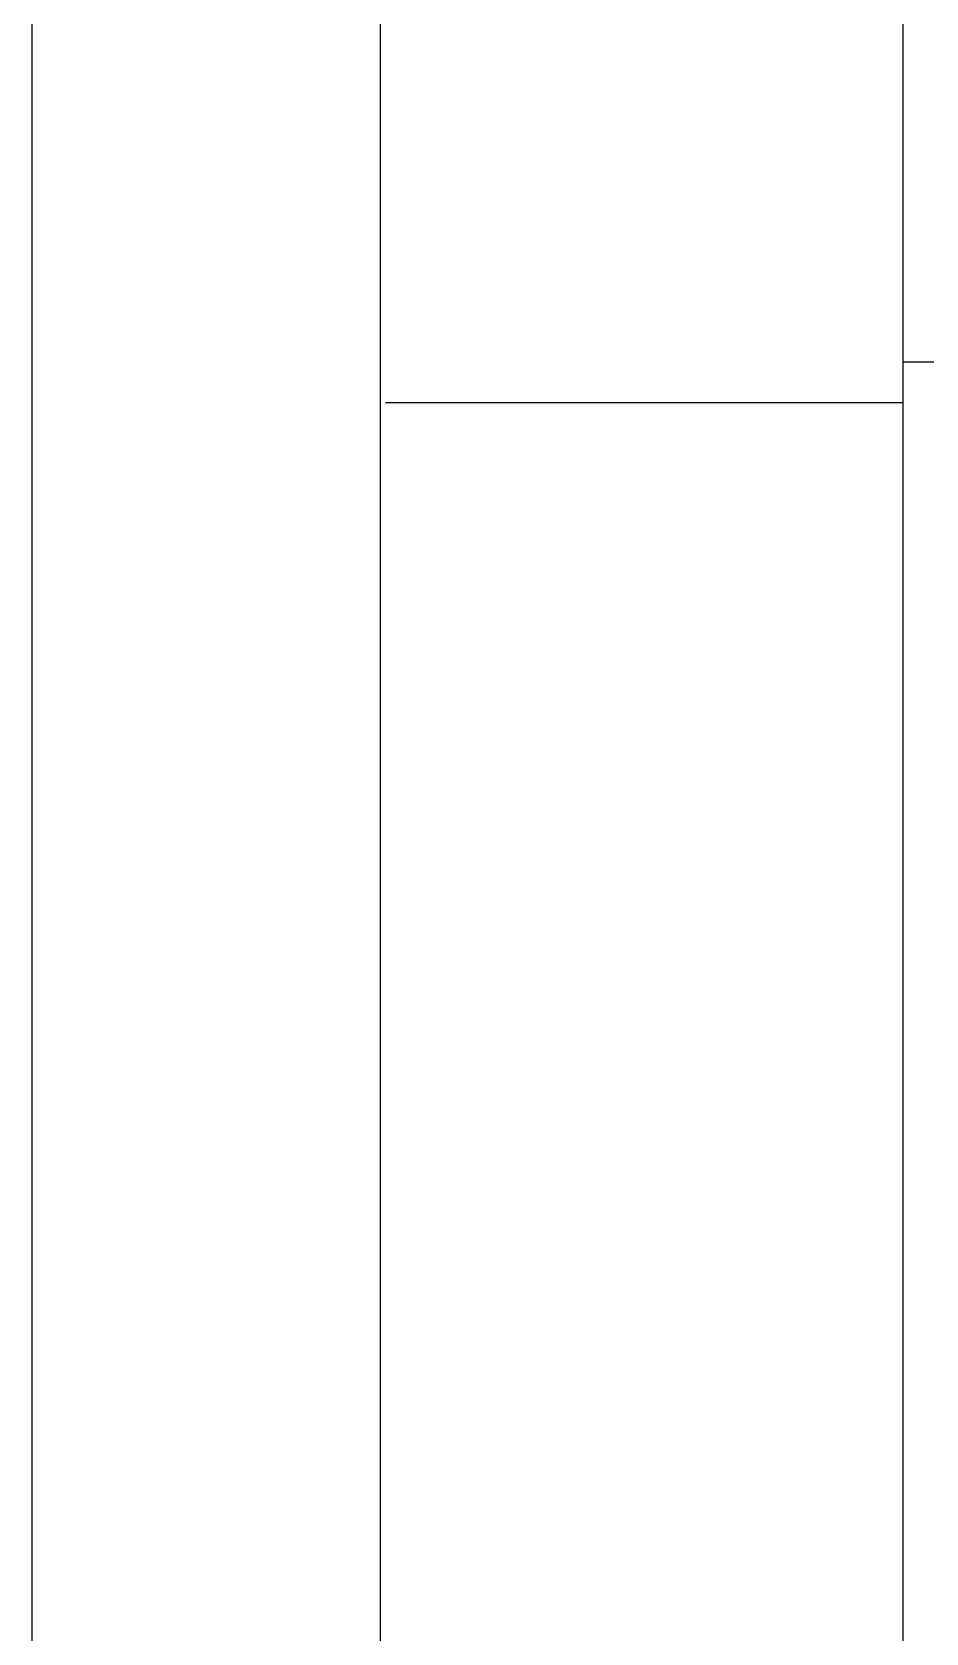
# Model space of a CAD drawing. Header units: millimetres. Extents: x 0 to 33.1, y 1.5 to 45.3.
# Drawn here: x 0.028 to 0.319, y 6.491 to 7.012 of the extents above; entities that cross this region are included whole.
import ezdxf

# ---------------------------------------------------------------- set-up
doc = ezdxf.new("R2010")
doc.units = ezdxf.units.MM
doc.header["$MEASUREMENT"] = 0
doc.layers.get('0').update_dxf_attribs({"linetype": 'CONTINUOUS'})

msp = doc.modelspace()

# ---------------------------------------------------------------- linework, layer by layer
at = {"color": 0, "linetype": 'Continuous'}
for p, q in [((0.027778, 1.49778), (0.027778, 45.3028)), ((0.141114, 1.61111), (0.141114, 44.9044)), ((0.311089, 1.78108), (0.311089, 44.7344)), ((0.311089, 6.89111), (0.142796, 6.89111))]:
    msp.add_line(p, q, dxfattribs=at)
at = {"color": 240, "linetype": 'Continuous'}
for p, q in [((0.311089, 6.90446), (1.50776, 6.90446)), ((0.311089, 1.78108), (0.311089, 6.90446))]:
    msp.add_line(p, q, dxfattribs=at)

doc.saveas('drawing.dxf')
